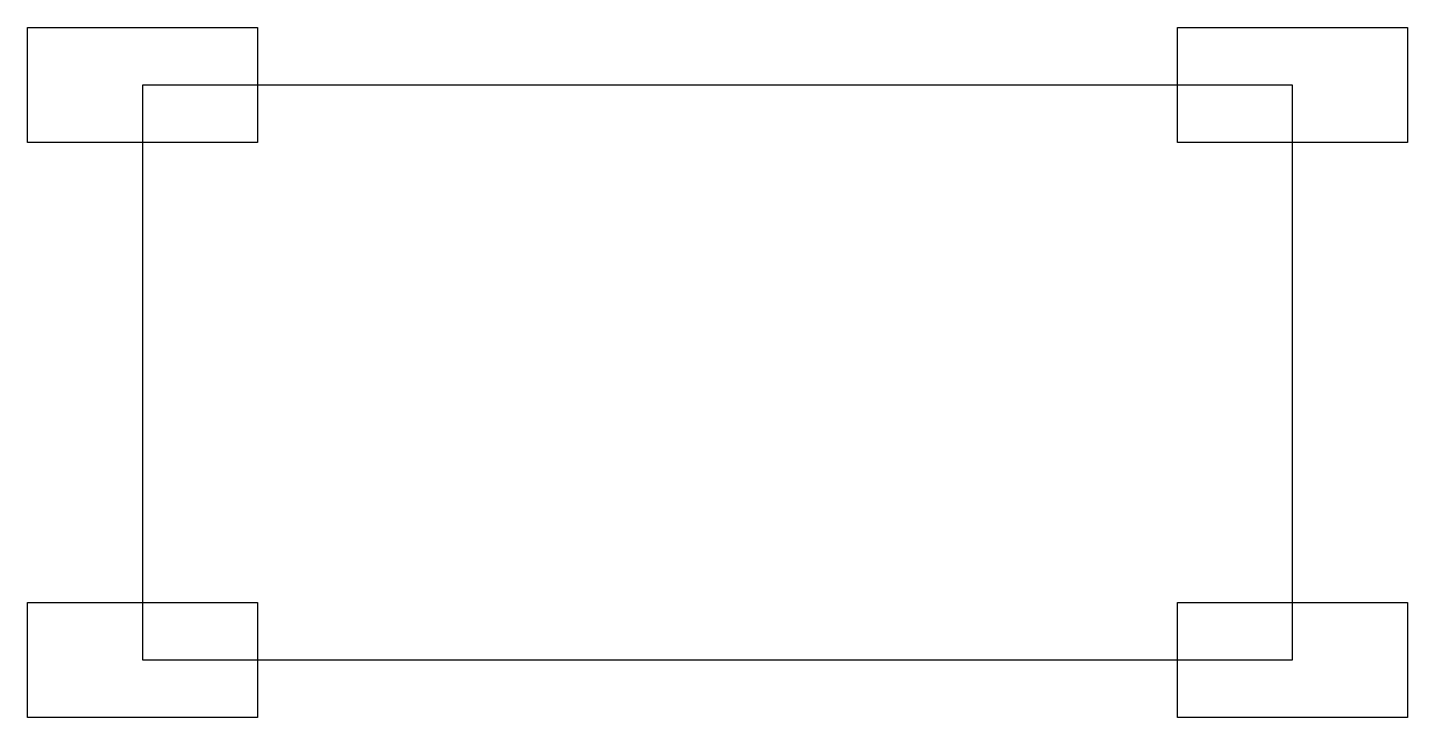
# Model space of a CAD drawing. Header units: centimetres. Extents: x -10 to 110, y -5 to 55.
import ezdxf

# ---------------------------------------------------------------- set-up
doc = ezdxf.new("R2010")
doc.units = ezdxf.units.CM

msp = doc.modelspace()

# ---------------------------------------------------------------- linework, layer by layer
for p, q in [((100, 50), (0, 50)), ((0, 50), (0, 0)), ((100, 0), (100, 50)), ((0, 0), (100, 0))]:
    msp.add_line(p, q)
for points in [[(10, 45), (-10, 45), (-10, 55), (10, 55)], [(110, 45), (90, 45), (90, 55), (110, 55)], [(10, -5), (-10, -5), (-10, 5), (10, 5)], [(110, -5), (90, -5), (90, 5), (110, 5)]]:
    msp.add_lwpolyline(points, close=True)

doc.saveas('drawing.dxf')
